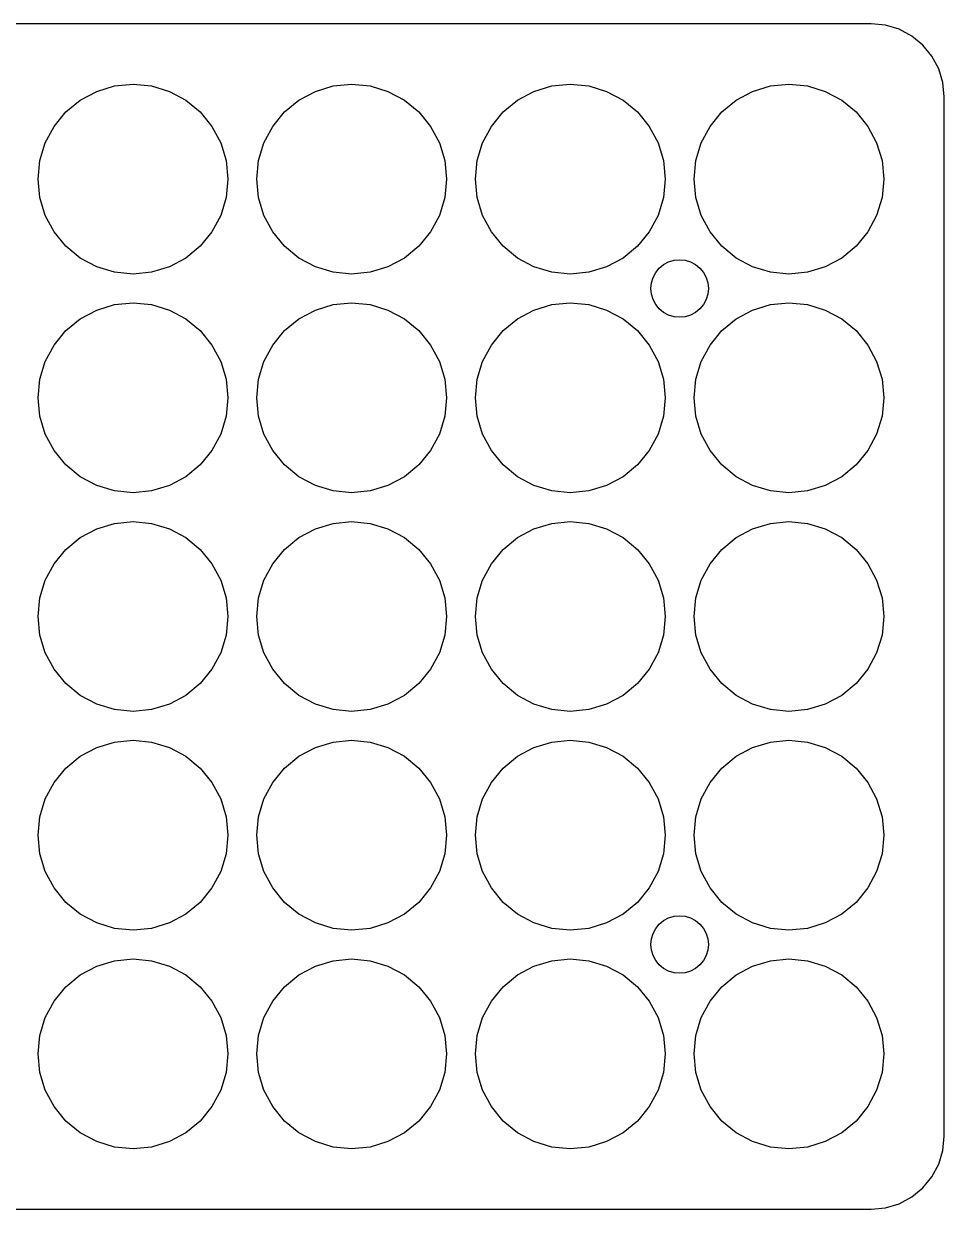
# Model space of a CAD drawing. Header units: metres. Extents: x 0 to 160, y 0 to 324.
# Drawn here: x 80 to 160, y 0 to 103 of the extents above; entities that cross this region are included whole.
import ezdxf

# ---------------------------------------------------------------- set-up
doc = ezdxf.new("R2010")
doc.units = ezdxf.units.M

msp = doc.modelspace()

# ---------------------------------------------------------------- linework, layer by layer
for p, q in [((153.65, 103), (6.35, 103)), ((154.889, 102.878), (153.65, 103)), ((156.08, 102.517), (154.889, 102.878)), ((157.178, 101.93), (156.08, 102.517)), ((158.14, 101.14), (157.178, 101.93)), ((158.93, 100.178), (158.14, 101.14)), ((159.517, 99.08), (158.93, 100.178)), ((159.878, 97.8888), (159.517, 99.08)), ((160, 96.65), (159.878, 97.8888)), ((84.9165, 96.3596), (86.3429, 97.122)), ((86.3429, 97.122), (87.8905, 97.5915)), ((87.8905, 97.5915), (89.5, 97.75)), ((89.5, 97.75), (91.1095, 97.5915)), ((91.1095, 97.5915), (92.6571, 97.122)), ((92.6571, 97.122), (94.0835, 96.3596)), ((103.917, 96.3596), (105.343, 97.122)), ((105.343, 97.122), (106.891, 97.5915)), ((106.891, 97.5915), (108.5, 97.75)), ((108.5, 97.75), (110.109, 97.5915)), ((110.109, 97.5915), (111.657, 97.122)), ((111.657, 97.122), (113.083, 96.3596)), ((122.917, 96.3596), (124.343, 97.122)), ((124.343, 97.122), (125.891, 97.5915)), ((125.891, 97.5915), (127.5, 97.75)), ((127.5, 97.75), (129.109, 97.5915)), ((129.109, 97.5915), (130.657, 97.122)), ((130.657, 97.122), (132.083, 96.3596)), ((141.917, 96.3596), (143.343, 97.122)), ((143.343, 97.122), (144.891, 97.5915)), ((144.891, 97.5915), (146.5, 97.75)), ((146.5, 97.75), (148.109, 97.5915)), ((148.109, 97.5915), (149.657, 97.122)), ((149.657, 97.122), (151.083, 96.3596)), ((83.6664, 95.3336), (84.9165, 96.3596)), ((94.0835, 96.3596), (95.3336, 95.3336)), ((102.666, 95.3336), (103.917, 96.3596)), ((113.083, 96.3596), (114.334, 95.3336)), ((121.666, 95.3336), (122.917, 96.3596)), ((132.083, 96.3596), (133.334, 95.3336)), ((140.666, 95.3336), (141.917, 96.3596)), ((151.083, 96.3596), (152.334, 95.3336)), ((160, 6.35), (160, 96.65)), ((82.6404, 94.0835), (83.6664, 95.3336)), ((95.3336, 95.3336), (96.3596, 94.0835)), ((101.64, 94.0835), (102.666, 95.3336)), ((114.334, 95.3336), (115.36, 94.0835)), ((120.64, 94.0835), (121.666, 95.3336)), ((133.334, 95.3336), (134.36, 94.0835)), ((139.64, 94.0835), (140.666, 95.3336)), ((152.334, 95.3336), (153.36, 94.0835)), ((81.878, 92.6571), (82.6404, 94.0835)), ((96.3596, 94.0835), (97.122, 92.6571)), ((100.878, 92.6571), (101.64, 94.0835)), ((115.36, 94.0835), (116.122, 92.6571)), ((119.878, 92.6571), (120.64, 94.0835)), ((134.36, 94.0835), (135.122, 92.6571)), ((138.878, 92.6571), (139.64, 94.0835)), ((153.36, 94.0835), (154.122, 92.6571)), ((81.4085, 91.1095), (81.878, 92.6571)), ((97.122, 92.6571), (97.5915, 91.1095)), ((100.409, 91.1095), (100.878, 92.6571)), ((116.122, 92.6571), (116.591, 91.1095)), ((119.409, 91.1095), (119.878, 92.6571)), ((135.122, 92.6571), (135.591, 91.1095)), ((138.409, 91.1095), (138.878, 92.6571)), ((154.122, 92.6571), (154.591, 91.1095)), ((81.25, 89.5), (81.4085, 91.1095)), ((97.5915, 91.1095), (97.75, 89.5)), ((100.25, 89.5), (100.409, 91.1095)), ((116.591, 91.1095), (116.75, 89.5)), ((119.25, 89.5), (119.409, 91.1095)), ((135.591, 91.1095), (135.75, 89.5)), ((138.25, 89.5), (138.409, 91.1095)), ((154.591, 91.1095), (154.75, 89.5)), ((81.4085, 87.8905), (81.25, 89.5)), ((97.75, 89.5), (97.5915, 87.8905)), ((100.409, 87.8905), (100.25, 89.5)), ((116.75, 89.5), (116.591, 87.8905)), ((119.409, 87.8905), (119.25, 89.5)), ((135.75, 89.5), (135.591, 87.8905)), ((138.409, 87.8905), (138.25, 89.5)), ((154.75, 89.5), (154.591, 87.8905)), ((81.878, 86.3429), (81.4085, 87.8905)), ((97.5915, 87.8905), (97.122, 86.3429)), ((100.878, 86.3429), (100.409, 87.8905)), ((116.591, 87.8905), (116.122, 86.3429)), ((119.878, 86.3429), (119.409, 87.8905)), ((135.591, 87.8905), (135.122, 86.3429)), ((138.878, 86.3429), (138.409, 87.8905)), ((154.591, 87.8905), (154.122, 86.3429)), ((82.6404, 84.9165), (81.878, 86.3429)), ((97.122, 86.3429), (96.3596, 84.9165)), ((101.64, 84.9165), (100.878, 86.3429)), ((116.122, 86.3429), (115.36, 84.9165)), ((120.64, 84.9165), (119.878, 86.3429)), ((135.122, 86.3429), (134.36, 84.9165)), ((139.64, 84.9165), (138.878, 86.3429)), ((154.122, 86.3429), (153.36, 84.9165)), ((83.6664, 83.6664), (82.6404, 84.9165)), ((96.3596, 84.9165), (95.3336, 83.6664)), ((102.666, 83.6664), (101.64, 84.9165)), ((115.36, 84.9165), (114.334, 83.6664)), ((121.666, 83.6664), (120.64, 84.9165)), ((134.36, 84.9165), (133.334, 83.6664)), ((140.666, 83.6664), (139.64, 84.9165)), ((153.36, 84.9165), (152.334, 83.6664)), ((84.9165, 82.6404), (83.6664, 83.6664)), ((95.3336, 83.6664), (94.0835, 82.6404)), ((103.917, 82.6404), (102.666, 83.6664)), ((114.334, 83.6664), (113.083, 82.6404)), ((122.917, 82.6404), (121.666, 83.6664)), ((133.334, 83.6664), (132.083, 82.6404)), ((141.917, 82.6404), (140.666, 83.6664)), ((152.334, 83.6664), (151.083, 82.6404)), ((86.3429, 81.878), (84.9165, 82.6404)), ((94.0835, 82.6404), (92.6571, 81.878)), ((105.343, 81.878), (103.917, 82.6404)), ((113.083, 82.6404), (111.657, 81.878)), ((124.343, 81.878), (122.917, 82.6404)), ((132.083, 82.6404), (130.657, 81.878)), ((136.043, 82.3097), (136.512, 82.452)), ((136.512, 82.452), (137, 82.5)), ((137, 82.5), (137.488, 82.452)), ((137.488, 82.452), (137.957, 82.3097)), ((143.343, 81.878), (141.917, 82.6404)), ((151.083, 82.6404), (149.657, 81.878)), ((87.8905, 81.4085), (86.3429, 81.878)), ((89.5, 81.25), (87.8905, 81.4085)), ((91.1095, 81.4085), (89.5, 81.25)), ((92.6571, 81.878), (91.1095, 81.4085)), ((106.891, 81.4085), (105.343, 81.878)), ((108.5, 81.25), (106.891, 81.4085)), ((110.109, 81.4085), (108.5, 81.25)), ((111.657, 81.878), (110.109, 81.4085)), ((125.891, 81.4085), (124.343, 81.878)), ((127.5, 81.25), (125.891, 81.4085)), ((129.109, 81.4085), (127.5, 81.25)), ((130.657, 81.878), (129.109, 81.4085)), ((134.69, 80.9567), (134.921, 81.3889)), ((134.921, 81.3889), (135.232, 81.7678)), ((135.232, 81.7678), (135.611, 82.0787)), ((135.611, 82.0787), (136.043, 82.3097)), ((137.957, 82.3097), (138.389, 82.0787)), ((138.389, 82.0787), (138.768, 81.7678)), ((138.768, 81.7678), (139.079, 81.3889)), ((139.079, 81.3889), (139.31, 80.9567)), ((144.891, 81.4085), (143.343, 81.878)), ((146.5, 81.25), (144.891, 81.4085)), ((148.109, 81.4085), (146.5, 81.25)), ((149.657, 81.878), (148.109, 81.4085)), ((134.5, 80), (134.548, 80.4877)), ((134.548, 80.4877), (134.69, 80.9567)), ((139.31, 80.9567), (139.452, 80.4877)), ((139.452, 80.4877), (139.5, 80)), ((134.548, 79.5123), (134.5, 80)), ((134.69, 79.0433), (134.548, 79.5123)), ((139.452, 79.5123), (139.31, 79.0433)), ((139.5, 80), (139.452, 79.5123)), ((86.3429, 78.122), (87.8905, 78.5915)), ((87.8905, 78.5915), (89.5, 78.75)), ((89.5, 78.75), (91.1095, 78.5915)), ((91.1095, 78.5915), (92.6571, 78.122)), ((105.343, 78.122), (106.891, 78.5915)), ((106.891, 78.5915), (108.5, 78.75)), ((108.5, 78.75), (110.109, 78.5915)), ((110.109, 78.5915), (111.657, 78.122)), ((124.343, 78.122), (125.891, 78.5915)), ((125.891, 78.5915), (127.5, 78.75)), ((127.5, 78.75), (129.109, 78.5915)), ((129.109, 78.5915), (130.657, 78.122)), ((134.921, 78.6111), (134.69, 79.0433)), ((135.232, 78.2322), (134.921, 78.6111)), ((139.079, 78.6111), (138.768, 78.2322)), ((139.31, 79.0433), (139.079, 78.6111)), ((143.343, 78.122), (144.891, 78.5915)), ((144.891, 78.5915), (146.5, 78.75)), ((146.5, 78.75), (148.109, 78.5915)), ((148.109, 78.5915), (149.657, 78.122)), ((83.6664, 76.3336), (84.9165, 77.3596)), ((84.9165, 77.3596), (86.3429, 78.122)), ((92.6571, 78.122), (94.0835, 77.3596)), ((94.0835, 77.3596), (95.3336, 76.3336)), ((102.666, 76.3336), (103.917, 77.3596)), ((103.917, 77.3596), (105.343, 78.122)), ((111.657, 78.122), (113.083, 77.3596)), ((113.083, 77.3596), (114.334, 76.3336)), ((121.666, 76.3336), (122.917, 77.3596)), ((122.917, 77.3596), (124.343, 78.122)), ((130.657, 78.122), (132.083, 77.3596)), ((132.083, 77.3596), (133.334, 76.3336)), ((135.611, 77.9213), (135.232, 78.2322)), ((136.043, 77.6903), (135.611, 77.9213)), ((136.512, 77.548), (136.043, 77.6903)), ((137, 77.5), (136.512, 77.548)), ((137.488, 77.548), (137, 77.5)), ((137.957, 77.6903), (137.488, 77.548)), ((138.389, 77.9213), (137.957, 77.6903)), ((138.768, 78.2322), (138.389, 77.9213)), ((140.666, 76.3336), (141.917, 77.3596)), ((141.917, 77.3596), (143.343, 78.122)), ((149.657, 78.122), (151.083, 77.3596)), ((151.083, 77.3596), (152.334, 76.3336)), ((82.6404, 75.0835), (83.6664, 76.3336)), ((95.3336, 76.3336), (96.3596, 75.0835)), ((101.64, 75.0835), (102.666, 76.3336)), ((114.334, 76.3336), (115.36, 75.0835)), ((120.64, 75.0835), (121.666, 76.3336)), ((133.334, 76.3336), (134.36, 75.0835)), ((139.64, 75.0835), (140.666, 76.3336)), ((152.334, 76.3336), (153.36, 75.0835)), ((81.878, 73.6571), (82.6404, 75.0835)), ((96.3596, 75.0835), (97.122, 73.6571)), ((100.878, 73.6571), (101.64, 75.0835)), ((115.36, 75.0835), (116.122, 73.6571)), ((119.878, 73.6571), (120.64, 75.0835)), ((134.36, 75.0835), (135.122, 73.6571)), ((138.878, 73.6571), (139.64, 75.0835)), ((153.36, 75.0835), (154.122, 73.6571)), ((81.4085, 72.1095), (81.878, 73.6571)), ((97.122, 73.6571), (97.5915, 72.1095)), ((100.409, 72.1095), (100.878, 73.6571)), ((116.122, 73.6571), (116.591, 72.1095)), ((119.409, 72.1095), (119.878, 73.6571)), ((135.122, 73.6571), (135.591, 72.1095)), ((138.409, 72.1095), (138.878, 73.6571)), ((154.122, 73.6571), (154.591, 72.1095)), ((81.25, 70.5), (81.4085, 72.1095)), ((97.5915, 72.1095), (97.75, 70.5)), ((100.25, 70.5), (100.409, 72.1095)), ((116.591, 72.1095), (116.75, 70.5)), ((119.25, 70.5), (119.409, 72.1095)), ((135.591, 72.1095), (135.75, 70.5)), ((138.25, 70.5), (138.409, 72.1095)), ((154.591, 72.1095), (154.75, 70.5)), ((81.4085, 68.8905), (81.25, 70.5)), ((97.75, 70.5), (97.5915, 68.8905)), ((100.409, 68.8905), (100.25, 70.5)), ((116.75, 70.5), (116.591, 68.8905)), ((119.409, 68.8905), (119.25, 70.5)), ((135.75, 70.5), (135.591, 68.8905)), ((138.409, 68.8905), (138.25, 70.5)), ((154.75, 70.5), (154.591, 68.8905)), ((81.878, 67.3429), (81.4085, 68.8905)), ((97.5915, 68.8905), (97.122, 67.3429)), ((100.878, 67.3429), (100.409, 68.8905)), ((116.591, 68.8905), (116.122, 67.3429)), ((119.878, 67.3429), (119.409, 68.8905)), ((135.591, 68.8905), (135.122, 67.3429)), ((138.878, 67.3429), (138.409, 68.8905)), ((154.591, 68.8905), (154.122, 67.3429)), ((82.6404, 65.9165), (81.878, 67.3429)), ((97.122, 67.3429), (96.3596, 65.9165)), ((101.64, 65.9165), (100.878, 67.3429)), ((116.122, 67.3429), (115.36, 65.9165)), ((120.64, 65.9165), (119.878, 67.3429)), ((135.122, 67.3429), (134.36, 65.9165)), ((139.64, 65.9165), (138.878, 67.3429)), ((154.122, 67.3429), (153.36, 65.9165)), ((83.6664, 64.6664), (82.6404, 65.9165)), ((96.3596, 65.9165), (95.3336, 64.6664)), ((102.666, 64.6664), (101.64, 65.9165)), ((115.36, 65.9165), (114.334, 64.6664)), ((121.666, 64.6664), (120.64, 65.9165)), ((134.36, 65.9165), (133.334, 64.6664)), ((140.666, 64.6664), (139.64, 65.9165)), ((153.36, 65.9165), (152.334, 64.6664)), ((84.9165, 63.6404), (83.6664, 64.6664)), ((95.3336, 64.6664), (94.0835, 63.6404)), ((103.917, 63.6404), (102.666, 64.6664)), ((114.334, 64.6664), (113.083, 63.6404)), ((122.917, 63.6404), (121.666, 64.6664)), ((133.334, 64.6664), (132.083, 63.6404)), ((141.917, 63.6404), (140.666, 64.6664)), ((152.334, 64.6664), (151.083, 63.6404)), ((86.3429, 62.878), (84.9165, 63.6404)), ((87.8905, 62.4085), (86.3429, 62.878)), ((92.6571, 62.878), (91.1095, 62.4085)), ((94.0835, 63.6404), (92.6571, 62.878)), ((105.343, 62.878), (103.917, 63.6404)), ((106.891, 62.4085), (105.343, 62.878)), ((111.657, 62.878), (110.109, 62.4085)), ((113.083, 63.6404), (111.657, 62.878)), ((124.343, 62.878), (122.917, 63.6404)), ((125.891, 62.4085), (124.343, 62.878)), ((130.657, 62.878), (129.109, 62.4085)), ((132.083, 63.6404), (130.657, 62.878)), ((143.343, 62.878), (141.917, 63.6404)), ((144.891, 62.4085), (143.343, 62.878)), ((149.657, 62.878), (148.109, 62.4085)), ((151.083, 63.6404), (149.657, 62.878)), ((89.5, 62.25), (87.8905, 62.4085)), ((91.1095, 62.4085), (89.5, 62.25)), ((108.5, 62.25), (106.891, 62.4085)), ((110.109, 62.4085), (108.5, 62.25)), ((127.5, 62.25), (125.891, 62.4085)), ((129.109, 62.4085), (127.5, 62.25)), ((146.5, 62.25), (144.891, 62.4085)), ((148.109, 62.4085), (146.5, 62.25)), ((87.8905, 59.5915), (89.5, 59.75)), ((89.5, 59.75), (91.1095, 59.5915)), ((106.891, 59.5915), (108.5, 59.75)), ((108.5, 59.75), (110.109, 59.5915)), ((125.891, 59.5915), (127.5, 59.75)), ((127.5, 59.75), (129.109, 59.5915)), ((144.891, 59.5915), (146.5, 59.75)), ((146.5, 59.75), (148.109, 59.5915)), ((84.9165, 58.3596), (86.3429, 59.122)), ((86.3429, 59.122), (87.8905, 59.5915)), ((91.1095, 59.5915), (92.6571, 59.122)), ((92.6571, 59.122), (94.0835, 58.3596)), ((103.917, 58.3596), (105.343, 59.122)), ((105.343, 59.122), (106.891, 59.5915)), ((110.109, 59.5915), (111.657, 59.122)), ((111.657, 59.122), (113.083, 58.3596)), ((122.917, 58.3596), (124.343, 59.122)), ((124.343, 59.122), (125.891, 59.5915)), ((129.109, 59.5915), (130.657, 59.122)), ((130.657, 59.122), (132.083, 58.3596)), ((141.917, 58.3596), (143.343, 59.122)), ((143.343, 59.122), (144.891, 59.5915)), ((148.109, 59.5915), (149.657, 59.122)), ((149.657, 59.122), (151.083, 58.3596)), ((83.6664, 57.3336), (84.9165, 58.3596)), ((94.0835, 58.3596), (95.3336, 57.3336)), ((102.666, 57.3336), (103.917, 58.3596)), ((113.083, 58.3596), (114.334, 57.3336)), ((121.666, 57.3336), (122.917, 58.3596)), ((132.083, 58.3596), (133.334, 57.3336)), ((140.666, 57.3336), (141.917, 58.3596)), ((151.083, 58.3596), (152.334, 57.3336)), ((82.6404, 56.0835), (83.6664, 57.3336)), ((95.3336, 57.3336), (96.3596, 56.0835)), ((101.64, 56.0835), (102.666, 57.3336)), ((114.334, 57.3336), (115.36, 56.0835)), ((120.64, 56.0835), (121.666, 57.3336)), ((133.334, 57.3336), (134.36, 56.0835)), ((139.64, 56.0835), (140.666, 57.3336)), ((152.334, 57.3336), (153.36, 56.0835)), ((81.878, 54.6571), (82.6404, 56.0835)), ((96.3596, 56.0835), (97.122, 54.6571)), ((100.878, 54.6571), (101.64, 56.0835)), ((115.36, 56.0835), (116.122, 54.6571)), ((119.878, 54.6571), (120.64, 56.0835)), ((134.36, 56.0835), (135.122, 54.6571)), ((138.878, 54.6571), (139.64, 56.0835)), ((153.36, 56.0835), (154.122, 54.6571)), ((81.4085, 53.1095), (81.878, 54.6571)), ((97.122, 54.6571), (97.5915, 53.1095)), ((100.409, 53.1095), (100.878, 54.6571)), ((116.122, 54.6571), (116.591, 53.1095)), ((119.409, 53.1095), (119.878, 54.6571)), ((135.122, 54.6571), (135.591, 53.1095)), ((138.409, 53.1095), (138.878, 54.6571)), ((154.122, 54.6571), (154.591, 53.1095)), ((81.25, 51.5), (81.4085, 53.1095)), ((97.5915, 53.1095), (97.75, 51.5)), ((100.25, 51.5), (100.409, 53.1095)), ((116.591, 53.1095), (116.75, 51.5)), ((119.25, 51.5), (119.409, 53.1095)), ((135.591, 53.1095), (135.75, 51.5)), ((138.25, 51.5), (138.409, 53.1095)), ((154.591, 53.1095), (154.75, 51.5)), ((81.4085, 49.8905), (81.25, 51.5)), ((97.75, 51.5), (97.5915, 49.8905)), ((100.409, 49.8905), (100.25, 51.5)), ((116.75, 51.5), (116.591, 49.8905)), ((119.409, 49.8905), (119.25, 51.5)), ((135.75, 51.5), (135.591, 49.8905)), ((138.409, 49.8905), (138.25, 51.5)), ((154.75, 51.5), (154.591, 49.8905)), ((81.878, 48.3429), (81.4085, 49.8905)), ((97.5915, 49.8905), (97.122, 48.3429)), ((100.878, 48.3429), (100.409, 49.8905)), ((116.591, 49.8905), (116.122, 48.3429)), ((119.878, 48.3429), (119.409, 49.8905)), ((135.591, 49.8905), (135.122, 48.3429)), ((138.878, 48.3429), (138.409, 49.8905)), ((154.591, 49.8905), (154.122, 48.3429)), ((82.6404, 46.9165), (81.878, 48.3429)), ((97.122, 48.3429), (96.3596, 46.9165)), ((101.64, 46.9165), (100.878, 48.3429)), ((116.122, 48.3429), (115.36, 46.9165)), ((120.64, 46.9165), (119.878, 48.3429)), ((135.122, 48.3429), (134.36, 46.9165)), ((139.64, 46.9165), (138.878, 48.3429)), ((154.122, 48.3429), (153.36, 46.9165)), ((83.6664, 45.6664), (82.6404, 46.9165)), ((96.3596, 46.9165), (95.3336, 45.6664)), ((102.666, 45.6664), (101.64, 46.9165)), ((115.36, 46.9165), (114.334, 45.6664)), ((121.666, 45.6664), (120.64, 46.9165)), ((134.36, 46.9165), (133.334, 45.6664)), ((140.666, 45.6664), (139.64, 46.9165)), ((153.36, 46.9165), (152.334, 45.6664)), ((84.9165, 44.6404), (83.6664, 45.6664)), ((95.3336, 45.6664), (94.0835, 44.6404)), ((103.917, 44.6404), (102.666, 45.6664)), ((114.334, 45.6664), (113.083, 44.6404)), ((122.917, 44.6404), (121.666, 45.6664)), ((133.334, 45.6664), (132.083, 44.6404)), ((141.917, 44.6404), (140.666, 45.6664)), ((152.334, 45.6664), (151.083, 44.6404)), ((86.3429, 43.878), (84.9165, 44.6404)), ((94.0835, 44.6404), (92.6571, 43.878)), ((105.343, 43.878), (103.917, 44.6404)), ((113.083, 44.6404), (111.657, 43.878)), ((124.343, 43.878), (122.917, 44.6404)), ((132.083, 44.6404), (130.657, 43.878)), ((143.343, 43.878), (141.917, 44.6404)), ((151.083, 44.6404), (149.657, 43.878)), ((87.8905, 43.4085), (86.3429, 43.878)), ((89.5, 43.25), (87.8905, 43.4085)), ((91.1095, 43.4085), (89.5, 43.25)), ((92.6571, 43.878), (91.1095, 43.4085)), ((106.891, 43.4085), (105.343, 43.878)), ((108.5, 43.25), (106.891, 43.4085)), ((110.109, 43.4085), (108.5, 43.25)), ((111.657, 43.878), (110.109, 43.4085)), ((125.891, 43.4085), (124.343, 43.878)), ((127.5, 43.25), (125.891, 43.4085)), ((129.109, 43.4085), (127.5, 43.25)), ((130.657, 43.878), (129.109, 43.4085)), ((144.891, 43.4085), (143.343, 43.878)), ((146.5, 43.25), (144.891, 43.4085)), ((148.109, 43.4085), (146.5, 43.25)), ((149.657, 43.878), (148.109, 43.4085)), ((86.3429, 40.122), (87.8905, 40.5915)), ((87.8905, 40.5915), (89.5, 40.75)), ((89.5, 40.75), (91.1095, 40.5915)), ((91.1095, 40.5915), (92.6571, 40.122)), ((105.343, 40.122), (106.891, 40.5915)), ((106.891, 40.5915), (108.5, 40.75)), ((108.5, 40.75), (110.109, 40.5915)), ((110.109, 40.5915), (111.657, 40.122)), ((124.343, 40.122), (125.891, 40.5915)), ((125.891, 40.5915), (127.5, 40.75)), ((127.5, 40.75), (129.109, 40.5915)), ((129.109, 40.5915), (130.657, 40.122)), ((143.343, 40.122), (144.891, 40.5915)), ((144.891, 40.5915), (146.5, 40.75)), ((146.5, 40.75), (148.109, 40.5915)), ((148.109, 40.5915), (149.657, 40.122)), ((83.6664, 38.3336), (84.9165, 39.3596)), ((84.9165, 39.3596), (86.3429, 40.122)), ((92.6571, 40.122), (94.0835, 39.3596)), ((94.0835, 39.3596), (95.3336, 38.3336)), ((102.666, 38.3336), (103.917, 39.3596)), ((103.917, 39.3596), (105.343, 40.122)), ((111.657, 40.122), (113.083, 39.3596)), ((113.083, 39.3596), (114.334, 38.3336)), ((121.666, 38.3336), (122.917, 39.3596)), ((122.917, 39.3596), (124.343, 40.122)), ((130.657, 40.122), (132.083, 39.3596)), ((132.083, 39.3596), (133.334, 38.3336)), ((140.666, 38.3336), (141.917, 39.3596)), ((141.917, 39.3596), (143.343, 40.122)), ((149.657, 40.122), (151.083, 39.3596)), ((151.083, 39.3596), (152.334, 38.3336)), ((82.6404, 37.0835), (83.6664, 38.3336)), ((95.3336, 38.3336), (96.3596, 37.0835)), ((101.64, 37.0835), (102.666, 38.3336)), ((114.334, 38.3336), (115.36, 37.0835)), ((120.64, 37.0835), (121.666, 38.3336)), ((133.334, 38.3336), (134.36, 37.0835)), ((139.64, 37.0835), (140.666, 38.3336)), ((152.334, 38.3336), (153.36, 37.0835)), ((81.878, 35.6571), (82.6404, 37.0835)), ((96.3596, 37.0835), (97.122, 35.6571)), ((100.878, 35.6571), (101.64, 37.0835)), ((115.36, 37.0835), (116.122, 35.6571)), ((119.878, 35.6571), (120.64, 37.0835)), ((134.36, 37.0835), (135.122, 35.6571)), ((138.878, 35.6571), (139.64, 37.0835)), ((153.36, 37.0835), (154.122, 35.6571)), ((81.4085, 34.1095), (81.878, 35.6571)), ((97.122, 35.6571), (97.5915, 34.1095)), ((100.409, 34.1095), (100.878, 35.6571)), ((116.122, 35.6571), (116.591, 34.1095)), ((119.409, 34.1095), (119.878, 35.6571)), ((135.122, 35.6571), (135.591, 34.1095)), ((138.409, 34.1095), (138.878, 35.6571)), ((154.122, 35.6571), (154.591, 34.1095)), ((81.25, 32.5), (81.4085, 34.1095)), ((97.5915, 34.1095), (97.75, 32.5)), ((100.25, 32.5), (100.409, 34.1095)), ((116.591, 34.1095), (116.75, 32.5)), ((119.25, 32.5), (119.409, 34.1095)), ((135.591, 34.1095), (135.75, 32.5)), ((138.25, 32.5), (138.409, 34.1095)), ((154.591, 34.1095), (154.75, 32.5)), ((81.4085, 30.8905), (81.25, 32.5)), ((97.75, 32.5), (97.5915, 30.8905)), ((100.409, 30.8905), (100.25, 32.5)), ((116.75, 32.5), (116.591, 30.8905)), ((119.409, 30.8905), (119.25, 32.5)), ((135.75, 32.5), (135.591, 30.8905)), ((138.409, 30.8905), (138.25, 32.5)), ((154.75, 32.5), (154.591, 30.8905)), ((81.878, 29.3429), (81.4085, 30.8905)), ((97.5915, 30.8905), (97.122, 29.3429)), ((100.878, 29.3429), (100.409, 30.8905)), ((116.591, 30.8905), (116.122, 29.3429)), ((119.878, 29.3429), (119.409, 30.8905)), ((135.591, 30.8905), (135.122, 29.3429)), ((138.878, 29.3429), (138.409, 30.8905)), ((154.591, 30.8905), (154.122, 29.3429)), ((82.6404, 27.9165), (81.878, 29.3429)), ((97.122, 29.3429), (96.3596, 27.9165)), ((101.64, 27.9165), (100.878, 29.3429)), ((116.122, 29.3429), (115.36, 27.9165)), ((120.64, 27.9165), (119.878, 29.3429)), ((135.122, 29.3429), (134.36, 27.9165)), ((139.64, 27.9165), (138.878, 29.3429)), ((154.122, 29.3429), (153.36, 27.9165)), ((83.6664, 26.6664), (82.6404, 27.9165)), ((96.3596, 27.9165), (95.3336, 26.6664)), ((102.666, 26.6664), (101.64, 27.9165)), ((115.36, 27.9165), (114.334, 26.6664)), ((121.666, 26.6664), (120.64, 27.9165)), ((134.36, 27.9165), (133.334, 26.6664)), ((140.666, 26.6664), (139.64, 27.9165)), ((153.36, 27.9165), (152.334, 26.6664)), ((84.9165, 25.6404), (83.6664, 26.6664)), ((95.3336, 26.6664), (94.0835, 25.6404)), ((103.917, 25.6404), (102.666, 26.6664)), ((114.334, 26.6664), (113.083, 25.6404)), ((122.917, 25.6404), (121.666, 26.6664)), ((133.334, 26.6664), (132.083, 25.6404)), ((141.917, 25.6404), (140.666, 26.6664)), ((152.334, 26.6664), (151.083, 25.6404)), ((86.3429, 24.878), (84.9165, 25.6404)), ((87.8905, 24.4085), (86.3429, 24.878)), ((92.6571, 24.878), (91.1095, 24.4085)), ((94.0835, 25.6404), (92.6571, 24.878)), ((105.343, 24.878), (103.917, 25.6404)), ((106.891, 24.4085), (105.343, 24.878)), ((111.657, 24.878), (110.109, 24.4085)), ((113.083, 25.6404), (111.657, 24.878)), ((124.343, 24.878), (122.917, 25.6404)), ((125.891, 24.4085), (124.343, 24.878)), ((130.657, 24.878), (129.109, 24.4085)), ((132.083, 25.6404), (130.657, 24.878)), ((134.921, 24.3889), (135.232, 24.7678)), ((135.232, 24.7678), (135.611, 25.0787)), ((135.611, 25.0787), (136.043, 25.3097)), ((136.043, 25.3097), (136.512, 25.452)), ((136.512, 25.452), (137, 25.5)), ((137, 25.5), (137.488, 25.452)), ((137.488, 25.452), (137.957, 25.3097)), ((137.957, 25.3097), (138.389, 25.0787)), ((138.389, 25.0787), (138.768, 24.7678)), ((138.768, 24.7678), (139.079, 24.3889)), ((143.343, 24.878), (141.917, 25.6404)), ((144.891, 24.4085), (143.343, 24.878)), ((149.657, 24.878), (148.109, 24.4085)), ((151.083, 25.6404), (149.657, 24.878)), ((89.5, 24.25), (87.8905, 24.4085)), ((91.1095, 24.4085), (89.5, 24.25)), ((108.5, 24.25), (106.891, 24.4085)), ((110.109, 24.4085), (108.5, 24.25)), ((127.5, 24.25), (125.891, 24.4085)), ((129.109, 24.4085), (127.5, 24.25)), ((134.548, 23.4877), (134.69, 23.9567)), ((134.69, 23.9567), (134.921, 24.3889)), ((139.079, 24.3889), (139.31, 23.9567)), ((139.31, 23.9567), (139.452, 23.4877)), ((146.5, 24.25), (144.891, 24.4085)), ((148.109, 24.4085), (146.5, 24.25)), ((134.5, 23), (134.548, 23.4877)), ((134.548, 22.5123), (134.5, 23)), ((139.452, 23.4877), (139.5, 23)), ((139.5, 23), (139.452, 22.5123)), ((87.8905, 21.5915), (89.5, 21.75)), ((89.5, 21.75), (91.1095, 21.5915)), ((106.891, 21.5915), (108.5, 21.75)), ((108.5, 21.75), (110.109, 21.5915)), ((125.891, 21.5915), (127.5, 21.75)), ((127.5, 21.75), (129.109, 21.5915)), ((134.69, 22.0433), (134.548, 22.5123)), ((134.921, 21.6111), (134.69, 22.0433)), ((139.31, 22.0433), (139.079, 21.6111)), ((139.452, 22.5123), (139.31, 22.0433)), ((144.891, 21.5915), (146.5, 21.75)), ((146.5, 21.75), (148.109, 21.5915)), ((84.9165, 20.3596), (86.3429, 21.122)), ((86.3429, 21.122), (87.8905, 21.5915)), ((91.1095, 21.5915), (92.6571, 21.122)), ((92.6571, 21.122), (94.0835, 20.3596)), ((103.917, 20.3596), (105.343, 21.122)), ((105.343, 21.122), (106.891, 21.5915)), ((110.109, 21.5915), (111.657, 21.122)), ((111.657, 21.122), (113.083, 20.3596)), ((122.917, 20.3596), (124.343, 21.122)), ((124.343, 21.122), (125.891, 21.5915)), ((129.109, 21.5915), (130.657, 21.122)), ((130.657, 21.122), (132.083, 20.3596)), ((135.232, 21.2322), (134.921, 21.6111)), ((135.611, 20.9213), (135.232, 21.2322)), ((136.043, 20.6903), (135.611, 20.9213)), ((136.512, 20.548), (136.043, 20.6903)), ((137.957, 20.6903), (137.488, 20.548)), ((138.389, 20.9213), (137.957, 20.6903)), ((138.768, 21.2322), (138.389, 20.9213)), ((139.079, 21.6111), (138.768, 21.2322)), ((141.917, 20.3596), (143.343, 21.122)), ((143.343, 21.122), (144.891, 21.5915)), ((148.109, 21.5915), (149.657, 21.122)), ((149.657, 21.122), (151.083, 20.3596)), ((83.6664, 19.3336), (84.9165, 20.3596)), ((94.0835, 20.3596), (95.3336, 19.3336)), ((102.666, 19.3336), (103.917, 20.3596)), ((113.083, 20.3596), (114.334, 19.3336)), ((121.666, 19.3336), (122.917, 20.3596)), ((132.083, 20.3596), (133.334, 19.3336)), ((137, 20.5), (136.512, 20.548)), ((137.488, 20.548), (137, 20.5)), ((140.666, 19.3336), (141.917, 20.3596)), ((151.083, 20.3596), (152.334, 19.3336)), ((82.6404, 18.0835), (83.6664, 19.3336)), ((95.3336, 19.3336), (96.3596, 18.0835)), ((101.64, 18.0835), (102.666, 19.3336)), ((114.334, 19.3336), (115.36, 18.0835)), ((120.64, 18.0835), (121.666, 19.3336)), ((133.334, 19.3336), (134.36, 18.0835)), ((139.64, 18.0835), (140.666, 19.3336)), ((152.334, 19.3336), (153.36, 18.0835)), ((81.878, 16.6571), (82.6404, 18.0835)), ((96.3596, 18.0835), (97.122, 16.6571)), ((100.878, 16.6571), (101.64, 18.0835)), ((115.36, 18.0835), (116.122, 16.6571)), ((119.878, 16.6571), (120.64, 18.0835)), ((134.36, 18.0835), (135.122, 16.6571)), ((138.878, 16.6571), (139.64, 18.0835)), ((153.36, 18.0835), (154.122, 16.6571)), ((81.4085, 15.1095), (81.878, 16.6571)), ((97.122, 16.6571), (97.5915, 15.1095)), ((100.409, 15.1095), (100.878, 16.6571)), ((116.122, 16.6571), (116.591, 15.1095)), ((119.409, 15.1095), (119.878, 16.6571)), ((135.122, 16.6571), (135.591, 15.1095)), ((138.409, 15.1095), (138.878, 16.6571)), ((154.122, 16.6571), (154.591, 15.1095)), ((81.25, 13.5), (81.4085, 15.1095)), ((97.5915, 15.1095), (97.75, 13.5)), ((100.25, 13.5), (100.409, 15.1095)), ((116.591, 15.1095), (116.75, 13.5)), ((119.25, 13.5), (119.409, 15.1095)), ((135.591, 15.1095), (135.75, 13.5)), ((138.25, 13.5), (138.409, 15.1095)), ((154.591, 15.1095), (154.75, 13.5)), ((81.4085, 11.8905), (81.25, 13.5)), ((97.75, 13.5), (97.5915, 11.8905)), ((100.409, 11.8905), (100.25, 13.5)), ((116.75, 13.5), (116.591, 11.8905)), ((119.409, 11.8905), (119.25, 13.5)), ((135.75, 13.5), (135.591, 11.8905)), ((138.409, 11.8905), (138.25, 13.5)), ((154.75, 13.5), (154.591, 11.8905)), ((81.878, 10.3429), (81.4085, 11.8905)), ((97.5915, 11.8905), (97.122, 10.3429)), ((100.878, 10.3429), (100.409, 11.8905)), ((116.591, 11.8905), (116.122, 10.3429)), ((119.878, 10.3429), (119.409, 11.8905)), ((135.591, 11.8905), (135.122, 10.3429)), ((138.878, 10.3429), (138.409, 11.8905)), ((154.591, 11.8905), (154.122, 10.3429)), ((82.6404, 8.91654), (81.878, 10.3429)), ((97.122, 10.3429), (96.3596, 8.91654)), ((101.64, 8.91654), (100.878, 10.3429)), ((116.122, 10.3429), (115.36, 8.91654)), ((120.64, 8.91654), (119.878, 10.3429)), ((135.122, 10.3429), (134.36, 8.91654)), ((139.64, 8.91654), (138.878, 10.3429)), ((154.122, 10.3429), (153.36, 8.91654)), ((83.6664, 7.66637), (82.6404, 8.91654)), ((96.3596, 8.91654), (95.3336, 7.66637)), ((102.666, 7.66637), (101.64, 8.91654)), ((115.36, 8.91654), (114.334, 7.66637)), ((121.666, 7.66637), (120.64, 8.91654)), ((134.36, 8.91654), (133.334, 7.66637)), ((140.666, 7.66637), (139.64, 8.91654)), ((153.36, 8.91654), (152.334, 7.66637)), ((84.9165, 6.64038), (83.6664, 7.66637)), ((95.3336, 7.66637), (94.0835, 6.64038)), ((103.917, 6.64038), (102.666, 7.66637)), ((114.334, 7.66637), (113.083, 6.64038)), ((122.917, 6.64038), (121.666, 7.66637)), ((133.334, 7.66637), (132.083, 6.64038)), ((141.917, 6.64038), (140.666, 7.66637)), ((152.334, 7.66637), (151.083, 6.64038)), ((86.3429, 5.87799), (84.9165, 6.64038)), ((94.0835, 6.64038), (92.6571, 5.87799)), ((105.343, 5.87799), (103.917, 6.64038)), ((113.083, 6.64038), (111.657, 5.87799)), ((124.343, 5.87799), (122.917, 6.64038)), ((132.083, 6.64038), (130.657, 5.87799)), ((143.343, 5.87799), (141.917, 6.64038)), ((151.083, 6.64038), (149.657, 5.87799)), ((159.878, 5.11118), (160, 6.35)), ((87.8905, 5.40852), (86.3429, 5.87799)), ((89.5, 5.25), (87.8905, 5.40852)), ((91.1095, 5.40852), (89.5, 5.25)), ((92.6571, 5.87799), (91.1095, 5.40852)), ((106.891, 5.40852), (105.343, 5.87799)), ((108.5, 5.25), (106.891, 5.40852)), ((110.109, 5.40852), (108.5, 5.25)), ((111.657, 5.87799), (110.109, 5.40852)), ((125.891, 5.40852), (124.343, 5.87799)), ((127.5, 5.25), (125.891, 5.40852)), ((129.109, 5.40852), (127.5, 5.25)), ((130.657, 5.87799), (129.109, 5.40852)), ((144.891, 5.40852), (143.343, 5.87799)), ((146.5, 5.25), (144.891, 5.40852)), ((148.109, 5.40852), (146.5, 5.25)), ((149.657, 5.87799), (148.109, 5.40852)), ((159.517, 3.91996), (159.878, 5.11118)), ((158.93, 2.82213), (159.517, 3.91996)), ((158.14, 1.85987), (158.93, 2.82213)), ((156.08, 0.48336), (157.178, 1.07017)), ((157.178, 1.07017), (158.14, 1.85987)), ((6.35, 0), (153.65, 0)), ((153.65, 0), (154.889, 0.12201)), ((154.889, 0.12201), (156.08, 0.48336))]:
    msp.add_line(p, q)

doc.saveas('drawing.dxf')
